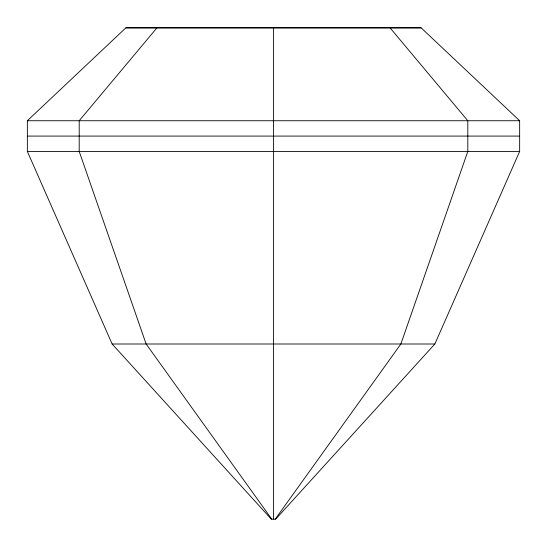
<?xml version="1.0" encoding="UTF-8"?>
<svg xmlns="http://www.w3.org/2000/svg" width="547" height="547" viewBox="0 0 547 547"><rect width="100%" height="100%" fill="white"/><g stroke="black" fill="none" stroke-linecap="round" stroke-linejoin="round"><path stroke-width="0.82" d="M27.35 151.444L27.35 120.737L125.872 27.835L421.128 27.835L519.65 120.737L519.65 151.444L434.858 344.001L275.674 519.165L271.326 519.165L112.142 344.001L27.35 151.444L519.65 151.444M275.216 519.165L400.869 344.001L467.801 151.444L467.801 120.737L390.038 27.835M156.962 27.835L79.199 120.737L79.199 151.444L146.131 344.001L271.784 519.165M125.872 27.835L421.128 27.835M27.35 120.737L519.65 120.737M27.842 136.087L519.158 136.087M112.142 344.001L434.858 344.001M273.5 27.835L273.5 519.165"/></g></svg>
